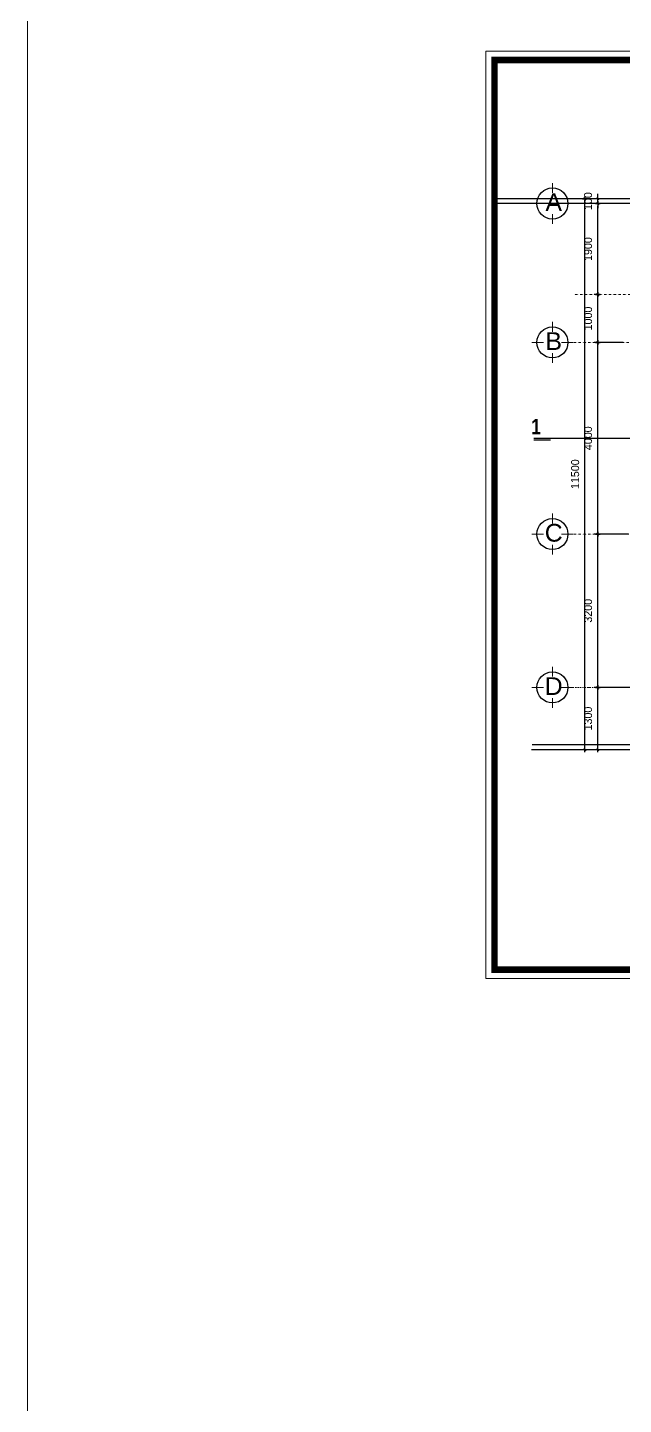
# Model space of a CAD drawing. Header units: millimetres. Extents: x 615730 to 2792744, y 139412 to 597571.
# Drawn here: x 1251388 to 1263817, y 276047 to 304784 of the extents above; entities that cross this region are included whole.
import ezdxf
from ezdxf.enums import TextEntityAlignment as Align

# ---------------------------------------------------------------- set-up
doc = ezdxf.new("R2010")
doc.units = ezdxf.units.MM
doc.header["$MEASUREMENT"] = 0
doc.header["$PDMODE"] = 34
doc.linetypes.add('DASHDOT', pattern=[1, 0.5, -0.25, 0, -0.25])
doc.linetypes.add('HIDDEN2', pattern=[0.1875, 0.125, -0.0625])
doc.layers.get('0').update_dxf_attribs({"lineweight": 5})
for name, color, linetype, lineweight in [('0.1(9)', 9, 'Continuous', 13), ('KT', 148, 'Continuous', 18), ('net cat.', 1, 'Continuous', 35), ('NTHAY1', 61, 'Continuous', 25), ('thay', 7, 'Continuous', 15), ('TIM TRUC', 149, 'DASHDOT', 9)]:
    doc.layers.add(name, color=color, linetype=linetype, lineweight=lineweight)
for name, color, linetype in [('H', 252, 'Continuous'), ('LAYER18', 1, 'Continuous'), ('netthay', 3, 'Continuous'), ('TEXT', 2, 'Continuous'), ('VL', 155, 'Continuous')]:
    doc.layers.add(name, color=color, linetype=linetype)
doc.styles.add('H280', font='', dxfattribs={"height": 200})
doc.styles.add('KT OZON', font='', dxfattribs={"height": 200})
doc.styles.get("Standard").update_dxf_attribs({"font": ''})
doc.styles.add('VNI-AVO', font='vni-roms.shx')
doc.styles.get('H280').set_extended_font_data('VNI-Avo')
doc.styles.get('KT OZON').set_extended_font_data('VNI-Helve')
doc.styles.get('Standard').set_extended_font_data('VNI-Avo')
doc.dimstyles.new('1-50b', dxfattribs={"dimtxt": 167, "dimasz": 50, "dimexe": 75, "dimexo": 150, "dimgap": 120, "dimtad": 1, "dimdec": 0, "dimzin": 12, "dimtxsty": 'VNI-AVO', "dimblk": ']', "dimcen": 0, "dimdle": 50, "dimclrd": 252, "dimclre": 252, "dimclrt": 2, "dimadec": 0, "dimazin": 0, "dimtfac": 1, "dimtdec": 0, "dimtix": 1, "dimtmove": 2, "dimatfit": 0, "dimldrblk": 'OPEN90', "dimfxl": 1, "dimlwd": -1, "dimlwe": -1, "dimarcsym": 0})

# ---------------------------------------------------------------- blocks, each defined once
blk = doc.blocks.new('TRUC 1')
at = {"ltscale": 50}
blk.add_circle((0, -9525), 8572, dxfattribs=at)
at = {"layer": '0.1(9)', "ltscale": 50}
for p, q in [((0, -3572), (0, 1782)), ((-4942, -9525), (-11427, -9525)), ((4942, -9525), (11427, -9525)), ((0, -15478), (0, -20832))]:
    blk.add_line(p, q, dxfattribs=at)
at = {"layer": 'TEXT', "ltscale": 50, "style": 'H280'}
blk.add_attdef('1', text='', height=10478, dxfattribs=at).set_placement((-214, -4892), align=Align.CENTER)
blk = doc.blocks.new(']')
for p, q in [((1, 0), (-1, 0)), ((0, 1), (0, -1))]:
    blk.add_line(p, q)
at = {"color": 9, "const_width": 0.4}
blk.add_lwpolyline([(-0.51, -0.51), (0.51, 0.51)], dxfattribs=at)
blk = doc.blocks.new('*D1857')
at = {"layer": 'DEFPOINTS', "color": 0, "ltscale": 10, "transparency": 16777216}
for p in [(1263282, 291012), (1265092, 291012), (1265092, 289712, -12)]:
    blk.add_point(p, dxfattribs=at)
at = {"layer": 'VL', "color": 252, "ltscale": 10, "transparency": 16777216}
for p, q in [((1264942, 291012), (1263207, 291012)), ((1263282, 289762), (1263282, 290962)), ((1264942, 289712), (1263207, 289712))]:
    blk.add_line(p, q, dxfattribs=at)
at = {"layer": 'VL', "color": 252, "ltscale": 10, "transparency": 16777216, "xscale": 50, "yscale": 50, "zscale": 50}
for p, rotation in [((1263282, 291012), 90), ((1263282, 289712), 270)]:
    blk.add_blockref(']', p, dxfattribs=dict(at, rotation=rotation))
at = {"layer": 'VL', "color": 2, "ltscale": 10, "transparency": 16777216, "insert": (1263079, 290362), "char_height": 167, "attachment_point": 5, "rotation": 90, "style": 'VNI-AVO'}
blk.add_mtext('1300', dxfattribs=at)
blk = doc.blocks.new('_Open90')
at = {"color": 0, "linetype": 'ByBlock', "lineweight": -2}
for p, q in [((0, 0), (-1, 0)), ((-0.5, 0.5), (0, 0)), ((0, 0), (-0.5, -0.5))]:
    blk.add_line(p, q, dxfattribs=at)
blk = doc.blocks.new('*D1858')
at = {"layer": 'DEFPOINTS', "color": 0, "ltscale": 10, "transparency": 16777216}
for p in [(1263282, 294212), (1264072, 294212, -3), (1265092, 291012)]:
    blk.add_point(p, dxfattribs=at)
at = {"layer": 'VL', "color": 252, "ltscale": 10, "transparency": 16777216}
for p, q in [((1263922, 294212), (1263207, 294212)), ((1263282, 291062), (1263282, 294162)), ((1264942, 291012), (1263207, 291012))]:
    blk.add_line(p, q, dxfattribs=at)
at = {"layer": 'VL', "color": 252, "ltscale": 10, "transparency": 16777216, "xscale": 50, "yscale": 50, "zscale": 50}
for p, rotation in [((1263282, 294212), 90), ((1263282, 291012), 270)]:
    blk.add_blockref(']', p, dxfattribs=dict(at, rotation=rotation))
at = {"layer": 'VL', "color": 2, "ltscale": 10, "transparency": 16777216, "insert": (1263079, 292612), "char_height": 167, "attachment_point": 5, "rotation": 90, "style": 'VNI-AVO'}
blk.add_mtext('3200', dxfattribs=at)
blk = doc.blocks.new('*D1859')
at = {"layer": 'DEFPOINTS', "color": 0, "ltscale": 10, "transparency": 16777216}
for p in [(1263282, 298212), (1263964, 298212), (1264072, 294212, -3)]:
    blk.add_point(p, dxfattribs=at)
at = {"layer": 'VL', "color": 252, "ltscale": 10, "transparency": 16777216}
for p, q in [((1263814, 298212), (1263207, 298212)), ((1263282, 294262), (1263282, 298162)), ((1263922, 294212), (1263207, 294212))]:
    blk.add_line(p, q, dxfattribs=at)
at = {"layer": 'VL', "color": 252, "ltscale": 10, "transparency": 16777216, "xscale": 50, "yscale": 50, "zscale": 50}
for p, rotation in [((1263282, 298212), 90), ((1263282, 294212), 270)]:
    blk.add_blockref(']', p, dxfattribs=dict(at, rotation=rotation))
at = {"layer": 'VL', "color": 2, "ltscale": 10, "transparency": 16777216, "insert": (1263079, 296212), "char_height": 167, "attachment_point": 5, "rotation": 90, "style": 'VNI-AVO'}
blk.add_mtext('4000', dxfattribs=at)
blk = doc.blocks.new('*D1860')
at = {"layer": 'DEFPOINTS', "color": 0, "ltscale": 10, "transparency": 16777216}
for p in [(1263282, 299211), (1263463, 299211, 0), (1263964, 298212)]:
    blk.add_point(p, dxfattribs=at)
at = {"layer": 'VL', "color": 252, "ltscale": 10, "transparency": 16777216}
for p, q in [((1263313, 299211), (1263207, 299211)), ((1263282, 298262), (1263282, 299161)), ((1263814, 298212), (1263207, 298212))]:
    blk.add_line(p, q, dxfattribs=at)
at = {"layer": 'VL', "color": 252, "ltscale": 10, "transparency": 16777216, "xscale": 50, "yscale": 50, "zscale": 50}
for p, rotation in [((1263282, 299211), 90), ((1263282, 298212), 270)]:
    blk.add_blockref(']', p, dxfattribs=dict(at, rotation=rotation))
at = {"layer": 'VL', "color": 2, "ltscale": 10, "transparency": 16777216, "insert": (1263079, 298711), "char_height": 167, "attachment_point": 5, "rotation": 90, "style": 'VNI-AVO'}
blk.add_mtext('1000', dxfattribs=at)
blk = doc.blocks.new('*D1861')
at = {"layer": 'DEFPOINTS', "color": 0, "ltscale": 10, "transparency": 16777216}
for p in [(1263282, 301112), (1263463, 301112), (1263463, 299211, 0)]:
    blk.add_point(p, dxfattribs=at)
at = {"layer": 'VL', "color": 252, "ltscale": 10, "transparency": 16777216}
for p, q in [((1263313, 301112), (1263207, 301112)), ((1263282, 299261), (1263282, 301062)), ((1263313, 299211), (1263207, 299211))]:
    blk.add_line(p, q, dxfattribs=at)
at = {"layer": 'VL', "color": 252, "ltscale": 10, "transparency": 16777216, "xscale": 50, "yscale": 50, "zscale": 50}
for p, rotation in [((1263282, 301112), 90), ((1263282, 299211), 270)]:
    blk.add_blockref(']', p, dxfattribs=dict(at, rotation=rotation))
at = {"layer": 'VL', "color": 2, "ltscale": 10, "transparency": 16777216, "insert": (1263079, 300161), "char_height": 167, "attachment_point": 5, "rotation": 90, "style": 'VNI-AVO'}
blk.add_mtext('1900', dxfattribs=at)
blk = doc.blocks.new('*D1862')
at = {"layer": 'DEFPOINTS', "color": 0, "ltscale": 10, "transparency": 16777216}
for p in [(1263282, 301212), (1263463, 301212), (1263463, 301112)]:
    blk.add_point(p, dxfattribs=at)
at = {"layer": 'VL', "color": 252, "ltscale": 10, "transparency": 16777216}
for p, q in [((1263313, 301212), (1263207, 301212)), ((1263282, 301262), (1263282, 301312)), ((1263282, 301112), (1263282, 301212)), ((1263313, 301112), (1263207, 301112)), ((1263282, 301062), (1263282, 301012))]:
    blk.add_line(p, q, dxfattribs=at)
at = {"layer": 'VL', "color": 252, "ltscale": 10, "transparency": 16777216, "xscale": 50, "yscale": 50, "zscale": 50}
for p, rotation in [((1263282, 301212), 270), ((1263282, 301112), 90)]:
    blk.add_blockref(']', p, dxfattribs=dict(at, rotation=rotation))
at = {"layer": 'VL', "color": 2, "ltscale": 10, "transparency": 16777216, "insert": (1263079, 301162), "char_height": 167, "attachment_point": 5, "rotation": 90, "style": 'VNI-AVO'}
blk.add_mtext('100', dxfattribs=at)
blk = doc.blocks.new('*D1863')
at = {"layer": 'DEFPOINTS', "color": 0, "ltscale": 10, "transparency": 16777216}
for p in [(1263014, 301212), (1263463, 301212), (1263463, 289712)]:
    blk.add_point(p, dxfattribs=at)
at = {"layer": 'VL', "color": 252, "ltscale": 10, "transparency": 16777216}
for p, q in [((1263313, 301212), (1262939, 301212)), ((1263014, 289762), (1263014, 301162)), ((1263313, 289712), (1262939, 289712))]:
    blk.add_line(p, q, dxfattribs=at)
at = {"layer": 'VL', "color": 252, "ltscale": 10, "transparency": 16777216, "xscale": 50, "yscale": 50, "zscale": 50}
for p, rotation in [((1263014, 301212), 90), ((1263014, 289712), 270)]:
    blk.add_blockref(']', p, dxfattribs=dict(at, rotation=rotation))
at = {"layer": 'VL', "color": 2, "ltscale": 10, "transparency": 16777216, "insert": (1262810, 295462), "char_height": 167, "attachment_point": 5, "rotation": 90, "style": 'VNI-AVO'}
blk.add_mtext('11500', dxfattribs=at)

msp = doc.modelspace()

# ---------------------------------------------------------------- linework, layer by layer
at = {"layer": 'H', "const_width": 138.2}
msp.add_lwpolyline([(1261127.8, 285120.6), (1288130.6, 285120.6), (1288130.6, 304105.6), (1261127.8, 304105.6)], close=True, dxfattribs=at)
at = {"layer": 'KT', "ltscale": 10}
msp.add_lwpolyline([(1251387.5, 325466.5), (1494978.2, 325466.5), (1494978.2, 210225.3), (1251387.5, 210225.3)], close=True, dxfattribs=at)
at = {"layer": 'LAYER18', "ltscale": 10, "const_width": 30}
msp.add_lwpolyline([(1261947.5, 296175.2), (1262299.2, 296175.2)], dxfattribs=at)
at = {"layer": 'net cat.', "color": 6, "linetype": 'HIDDEN2', "ltscale": 5000, "const_width": 30}
msp.add_lwpolyline([(1261947.1, 296211.6), (1274109.2, 296211.6), (1274109.2, 294464.4), (1287781, 294464.4)], dxfattribs=at)
at = {"layer": 'thay', "linetype": 'Continuous'}
msp.add_lwpolyline([(1260943.4, 284936.3), (1288315, 284936.3), (1288315, 304289.9), (1260943.4, 304289.9)], close=True, dxfattribs=at)
at = {"layer": 'TIM TRUC', "ltscale": 100}
for p, q in [((1282181, 299211.3), (1262767.9, 299211.3)), ((1273442, 298211.6), (1262767.9, 298211.6)), ((1267435.6, 294211.6, -13.1), (1262767.9, 294211.6))]:
    msp.add_line(p, q, dxfattribs=at)
at = {"layer": 'TIM TRUC', "ltscale": 50}
msp.add_line((1266242.5, 291011.6), (1262767.9, 291011.6), dxfattribs=at)
at = {"layer": 'VL', "ltscale": 10}
for p, q in [((1288315, 301211.6), (1261127.8, 301211.6)), ((1288315, 301111.6), (1261127.8, 301111.6)), ((1268542.5, 289711.6), (1261901.4, 289711.6)), ((1268542.5, 289811.6), (1261909.8, 289811.6))]:
    msp.add_line(p, q, dxfattribs=at)

# ---------------------------------------------------------------- block references
at = {"layer": 'netthay', "lineweight": -2, "ltscale": 10}
ref = msp.add_blockref('TRUC 1', (1262336.2, 300751.7), dxfattribs=dict(at, xscale=0.03778148023411632, yscale=0.03778148023411632, zscale=0.03778148023411632, rotation=180))
ref.add_attrib('1', 'A', dxfattribs={"layer": 'TEXT', "color": 3, "ltscale": 50, "height": 370.2, "style": 'KT OZON'}).set_placement((1262362.8, 300954.7), align=Align.CENTER)
ref = msp.add_blockref('TRUC 1', (1262336.2, 297851.7), dxfattribs=dict(at, xscale=0.03778148023411632, yscale=0.03778148023411632, zscale=0.03778148023411632, rotation=180))
ref.add_attrib('1', 'B', dxfattribs={"layer": 'TEXT', "color": 3, "ltscale": 50, "height": 370.2, "style": 'KT OZON'}).set_placement((1262362.8, 298054.7), align=Align.CENTER)
ref = msp.add_blockref('TRUC 1', (1262336.2, 293851.7), dxfattribs=dict(at, xscale=0.03778148023411632, yscale=0.03778148023411632, zscale=0.03778148023411632, rotation=180))
ref.add_attrib('1', 'C', dxfattribs={"layer": 'TEXT', "color": 3, "ltscale": 50, "height": 370.2, "style": 'KT OZON'}).set_placement((1262362.8, 294054.7), align=Align.CENTER)
ref = msp.add_blockref('TRUC 1', (1262336.2, 290651.7), dxfattribs=dict(at, xscale=0.03778148023411632, yscale=0.03778148023411632, zscale=0.03778148023411632, rotation=180))
ref.add_attrib('1', 'D', dxfattribs={"layer": 'TEXT', "color": 3, "ltscale": 50, "height": 370.2, "style": 'KT OZON'}).set_placement((1262362.8, 290854.7), align=Align.CENTER)

# ---------------------------------------------------------------- texts
at = {"layer": 'NTHAY1', "insert": (1262096.2, 296614.8, 5.9), "char_height": 320, "width": 22738.24, "attachment_point": 3}
msp.add_mtext('{\\fVNI-Helve-Condense|b1|i0|c0|p2;1}', dxfattribs=at)

# ---------------------------------------------------------------- dimensions: what is measured, and where the dimension line sits
at = {"layer": 'VL', "ltscale": 10}
for base, p1, p2, picture, middle in [((1263013.8, 301211.6), (1263463.1, 289711.6), (1263463.1, 301211.6), '*D1863', (1262810.3, 295461.6)), ((1263282.3, 301211.6), (1263463.1, 301111.6), (1263463.1, 301211.6), '*D1862', (1263078.8, 301161.6)), ((1263282.3, 301111.6), (1263463.1, 299211.3, 0), (1263463.1, 301111.6), '*D1861', (1263078.8, 300161.5)), ((1263282.3, 299211.3), (1263963.9, 298211.6), (1263463.1, 299211.3, 0), '*D1860', (1263078.8, 298711.5)), ((1263282.3, 298211.6), (1264071.8, 294211.6, -2.7), (1263963.9, 298211.6), '*D1859', (1263078.8, 296211.6)), ((1263282.3, 294211.6), (1265092.1, 291011.6), (1264071.8, 294211.6, -2.7), '*D1858', (1263078.8, 292611.6)), ((1263282.3, 291011.6), (1265092.1, 289711.6, -12.2), (1265092.1, 291011.6), '*D1857', (1263078.8, 290361.6))]:
    dim = msp.add_linear_dim(base=base, p1=p1, p2=p2, angle=90, dimstyle='1-50b', override={"dimfxl": 150, "dimarcsym": 1}, dxfattribs=at)
    dim.commit()
    dim.dimension.update_dxf_attribs({"geometry": picture, "text_midpoint": middle})

doc.saveas('drawing.dxf')
